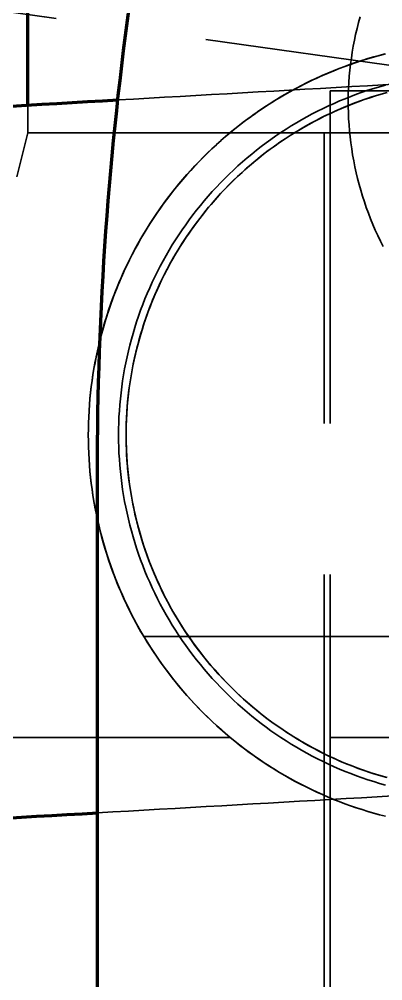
# Model space of a CAD drawing. Header units: millimetres. Extents: x 0 to 2382, y 0 to 420.
# Drawn here: x 996.91 to 999.32, y 351.2 to 357.56 of the extents above; entities that cross this region are included whole.
import ezdxf

# ---------------------------------------------------------------- set-up
doc = ezdxf.new("R2010")
doc.units = ezdxf.units.MM
doc.linetypes.add('IRAM-E-TRAZOS', pattern=[5, 4, -1])
for name, color, linetype, lineweight in [('01-VISIBLE', 7, 'CONTINUOUS', 70), ('02-OCULTA', 4, 'IRAM-E-TRAZOS', 35), ('08-FINA', 5, 'CONTINUOUS', 18)]:
    doc.layers.add(name, color=color, linetype=linetype, lineweight=lineweight)

msp = doc.modelspace()

# ---------------------------------------------------------------- linework, layer by layer
at = {"layer": '01-VISIBLE'}
for points in [[(996.9667, 356.9906), (996.9667, 360.2079)], [(997.4267, 354.5582), (997.4269, 354.6582), (997.4276, 354.7583), (997.4287, 354.8583), (997.4302, 354.9583), (997.4322, 355.0583), (997.4347, 355.1582), (997.4375, 355.2582), (997.4409, 355.3582), (997.4446, 355.4581), (997.4489, 355.5581), (997.4535, 355.658), (997.4586, 355.7578), (997.4642, 355.8577), (997.4701, 355.9575), (997.4766, 356.0574), (997.4834, 356.1571), (997.4908, 356.2569), (997.4985, 356.3566), (997.5067, 356.4563), (997.5154, 356.5559), (997.5245, 356.6555), (997.534, 356.7551), (997.5439, 356.8546), (997.5544, 356.9541), (997.5652, 357.0535), (997.5765, 357.1529), (997.5882, 357.2522), (997.6004, 357.3515), (997.613, 357.4507), (997.6261, 357.5499), (997.6396, 357.649)], [(996.8574, 356.9843), (996.958, 356.9901), (997.0587, 356.9958), (997.1593, 357.0016), (997.26, 357.0073), (997.3607, 357.013), (997.4613, 357.0188), (997.562, 357.0245)], [(997.4267, 317.9618), (997.4267, 354.5582)], [(995.4138, 352.1943), (995.5144, 352.2001), (995.6151, 352.2058), (995.7157, 352.2115), (995.8164, 352.2173), (995.917, 352.223), (996.0177, 352.2288), (996.1183, 352.2345), (996.2189, 352.2403), (996.3196, 352.246), (996.4202, 352.2517), (996.5209, 352.2575), (996.6215, 352.2632), (996.7222, 352.269), (996.8228, 352.2747), (996.9235, 352.2805), (997.0241, 352.2862), (997.1247, 352.2919), (997.2254, 352.2977), (997.326, 352.3034), (997.4267, 352.3092)]]:
    msp.add_lwpolyline(points, dxfattribs=at)
at = {"layer": '02-OCULTA'}
for points in [[(1002.1051, 356.8668), (977.4573, 360.3308)], [(996.9667, 356.8079), (996.9667, 360.2079)], [(996.9667, 356.8079), (996.9667, 360.2079)], [(996.9667, 356.8079), (996.9667, 360.2079)], [(1002.1051, 356.8668), (996.9667, 357.589)], [(997.6297, 357.5768), (997.6164, 357.4768), (997.6036, 357.3767), (997.5912, 357.2765), (997.5792, 357.1763), (997.5677, 357.0761), (997.5567, 356.9757), (997.5461, 356.8754), (997.5359, 356.775), (997.5262, 356.6745), (997.517, 356.574), (997.5082, 356.4735), (997.4998, 356.3729), (997.4919, 356.2723), (997.4845, 356.1716), (997.4775, 356.0709), (997.4709, 355.9702), (997.4648, 355.8695), (997.4592, 355.7687), (997.454, 355.6679), (997.4493, 355.5671), (997.445, 355.4663), (997.4411, 355.3654), (997.4377, 355.2646), (997.4348, 355.1637), (997.4323, 355.0628), (997.4303, 354.9619), (997.4287, 354.861), (997.4276, 354.7601), (997.4269, 354.6591), (997.4267, 354.5582)], [(999.1654, 357.5746), (999.1548, 357.5359), (999.145, 357.497), (999.1359, 357.458), (999.1276, 357.4187), (999.1201, 357.3794), (999.1133, 357.3398), (999.1073, 357.3002), (999.102, 357.2604), (999.0976, 357.2206), (999.0938, 357.1806), (999.0909, 357.1406), (999.0887, 357.1006), (999.0873, 357.0605), (999.0867, 357.0204), (999.0869, 356.9803), (999.0878, 356.9402), (999.0895, 356.9001), (999.0919, 356.8601), (999.0952, 356.8201), (999.0992, 356.7802), (999.1039, 356.7404), (999.1095, 356.7007), (999.1158, 356.6611), (999.1229, 356.6216), (999.1307, 356.5822), (999.1393, 356.5431), (999.1486, 356.5041), (999.1587, 356.4653), (999.1695, 356.4266), (999.1811, 356.3882), (999.1934, 356.3501), (999.2065, 356.3121), (999.2203, 356.2745), (999.2348, 356.2371), (999.25, 356.2), (999.2659, 356.1632), (999.2826, 356.1267), (999.2999, 356.0905), (999.3179, 356.0547)], [(999.3326, 357.3294), (999.2939, 357.3194), (999.2553, 357.3087), (999.2169, 357.2975), (999.1787, 357.2856), (999.1406, 357.2732), (999.1028, 357.2602), (999.0651, 357.2466), (999.0277, 357.2324), (998.9904, 357.2177), (998.9535, 357.2024), (998.9167, 357.1865), (998.8802, 357.1701), (998.844, 357.153), (998.808, 357.1355), (998.7723, 357.1174), (998.7369, 357.0987), (998.7018, 357.0795), (998.667, 357.0598), (998.6324, 357.0395), (998.5983, 357.0187), (998.5644, 356.9974), (998.5308, 356.9755), (998.4976, 356.9531), (998.4648, 356.9303), (998.4323, 356.9069), (998.4002, 356.883), (998.3684, 356.8587), (998.337, 356.8338), (998.306, 356.8085), (998.2754, 356.7827), (998.2452, 356.7564), (998.2154, 356.7297), (998.186, 356.7025), (998.1571, 356.6749), (998.1286, 356.6468), (998.1005, 356.6183), (998.0728, 356.5893), (998.0456, 356.5599), (998.0189, 356.5302), (997.9926, 356.5), (997.9668, 356.4694), (997.9414, 356.4384), (997.9166, 356.407), (997.8922, 356.3753), (997.8683, 356.3431), (997.8449, 356.3107), (997.822, 356.2778), (997.7997, 356.2446), (997.7778, 356.2111), (997.7565, 356.1772), (997.7356, 356.143), (997.7153, 356.1085), (997.6956, 356.0737), (997.6764, 356.0386), (997.6577, 356.0032), (997.6396, 355.9675), (997.622, 355.9315), (997.605, 355.8953), (997.5885, 355.8588), (997.5726, 355.8221), (997.5573, 355.7851), (997.5425, 355.7479), (997.5283, 355.7105), (997.5147, 355.6728), (997.5017, 355.635), (997.4893, 355.5969), (997.4774, 355.5587), (997.4662, 355.5203), (997.4555, 355.4817), (997.4454, 355.4429), (997.4359, 355.4041), (997.4271, 355.365), (997.4188, 355.3259), (997.4111, 355.2866), (997.404, 355.2472), (997.3976, 355.2077), (997.3917, 355.1681), (997.3865, 355.1284), (997.3819, 355.0886), (997.3778, 355.0488), (997.3744, 355.0089), (997.3717, 354.969), (997.3695, 354.929), (997.3679, 354.889), (997.367, 354.849), (997.3667, 354.809), (997.367, 354.7689), (997.3679, 354.7289), (997.3694, 354.6889), (997.3715, 354.6489), (997.3743, 354.609), (997.3777, 354.5691), (997.3816, 354.5293), (997.3862, 354.4895), (997.3914, 354.4498), (997.3973, 354.4102), (997.4037, 354.3707), (997.4107, 354.3313), (997.4184, 354.292), (997.4266, 354.2528), (997.4355, 354.2138), (997.4449, 354.1749), (997.4549, 354.1362), (997.4656, 354.0976), (997.4768, 354.0591), (997.4886, 354.0209), (997.5011, 353.9828), (997.514, 353.945), (997.5276, 353.9073), (997.5418, 353.8699), (997.5565, 353.8327), (997.5718, 353.7957), (997.5877, 353.7589), (997.6041, 353.7224), (997.6211, 353.6862), (997.6386, 353.6502), (997.6567, 353.6145), (997.6754, 353.5791), (997.6946, 353.5439), (997.7143, 353.5091), (997.7346, 353.4746)], [(999.3309, 357.329), (999.2922, 357.3189), (999.2536, 357.3082), (999.2152, 357.297), (999.177, 357.2851), (999.1389, 357.2726), (999.1011, 357.2596), (999.0634, 357.246), (999.026, 357.2318), (998.9888, 357.217), (998.9518, 357.2017), (998.9151, 357.1858), (998.8786, 357.1693), (998.8424, 357.1523), (998.8064, 357.1347), (998.7707, 357.1165), (998.7353, 357.0979), (998.7002, 357.0786), (998.6654, 357.0589), (998.6309, 357.0386), (998.5967, 357.0177), (998.5629, 356.9964), (998.5293, 356.9745), (998.4961, 356.9521), (998.4633, 356.9292), (998.4308, 356.9058), (998.3987, 356.8819), (998.367, 356.8575), (998.3356, 356.8327), (998.3046, 356.8073), (998.274, 356.7815), (998.2438, 356.7552), (998.2141, 356.7284), (998.1847, 356.7012), (998.1558, 356.6736), (998.1273, 356.6455), (998.0992, 356.6169), (998.0716, 356.588), (998.0444, 356.5586), (998.0177, 356.5288), (997.9914, 356.4986), (997.9656, 356.468), (997.9403, 356.437), (997.9154, 356.4056), (997.8911, 356.3738), (997.8672, 356.3416), (997.8438, 356.3091), (997.821, 356.2763), (997.7986, 356.2431), (997.7768, 356.2095), (997.7555, 356.1756), (997.7347, 356.1414), (997.7144, 356.1069), (997.6947, 356.0721), (997.6755, 356.037), (997.6568, 356.0015), (997.6387, 355.9658), (997.6212, 355.9299), (997.6042, 355.8936), (997.5878, 355.8571), (997.5719, 355.8204), (997.5566, 355.7834), (997.5418, 355.7461), (997.5277, 355.7087), (997.5141, 355.671), (997.5011, 355.6332), (997.4887, 355.5951), (997.4769, 355.5569), (997.4656, 355.5185), (997.455, 355.4799), (997.4449, 355.4411), (997.4355, 355.4022), (997.4266, 355.3632), (997.4184, 355.324), (997.4108, 355.2847), (997.4037, 355.2453), (997.3973, 355.2058), (997.3915, 355.1662), (997.3863, 355.1265), (997.3817, 355.0867), (997.3777, 355.0469), (997.3743, 355.007), (997.3715, 354.9671), (997.3694, 354.9271), (997.3679, 354.8871), (997.367, 354.8471), (997.3667, 354.8071), (997.367, 354.767), (997.3679, 354.727), (997.3695, 354.687), (997.3716, 354.647), (997.3744, 354.6071), (997.3778, 354.5672), (997.3818, 354.5274), (997.3865, 354.4876), (997.3917, 354.4479), (997.3976, 354.4083), (997.404, 354.3688), (997.4111, 354.3294), (997.4187, 354.2901), (997.427, 354.251), (997.4359, 354.2119), (997.4454, 354.173), (997.4554, 354.1343), (997.4661, 354.0957), (997.4774, 354.0573), (997.4892, 354.0191), (997.5017, 353.981), (997.5147, 353.9432), (997.5283, 353.9055), (997.5425, 353.8681), (997.5572, 353.8309), (997.5726, 353.7939), (997.5885, 353.7571), (997.6049, 353.7207), (997.6219, 353.6844), (997.6395, 353.6485), (997.6576, 353.6128), (997.6763, 353.5774), (997.6955, 353.5422), (997.7153, 353.5074), (997.7356, 353.4729), (997.7564, 353.4387), (997.7777, 353.4049), (997.7996, 353.3713), (997.822, 353.3381), (997.8449, 353.3053), (997.8682, 353.2728), (997.8921, 353.2407), (997.9165, 353.2089), (997.9414, 353.1775), (997.9667, 353.1465), (997.9925, 353.116), (998.0188, 353.0858), (998.0456, 353.056), (998.0728, 353.0266), (998.1004, 352.9977), (998.1285, 352.9691), (998.157, 352.9411), (998.186, 352.9134), (998.2154, 352.8862), (998.2452, 352.8595), (998.2754, 352.8332), (998.306, 352.8074), (998.337, 352.7821), (998.3683, 352.7572), (998.4001, 352.7329), (998.4322, 352.709), (998.4647, 352.6856), (998.4976, 352.6627), (998.5308, 352.6404), (998.5643, 352.6185), (998.5982, 352.5972), (998.6324, 352.5764), (998.6669, 352.5561), (998.7017, 352.5364), (998.7369, 352.5172), (998.7723, 352.4985), (998.808, 352.4804), (998.8439, 352.4628), (998.8802, 352.4458), (998.9167, 352.4294), (998.9534, 352.4135), (998.9904, 352.3982), (999.0276, 352.3834), (999.0651, 352.3693), (999.1027, 352.3557), (999.1406, 352.3427), (999.1786, 352.3302), (999.2169, 352.3184), (999.2553, 352.3071), (999.2939, 352.2965), (999.3326, 352.2864)], [(997.562, 357.0245), (997.6652, 357.0304), (997.7684, 357.0363), (997.8717, 357.0422), (997.9749, 357.0481), (998.0781, 357.054), (998.1813, 357.0599), (998.2845, 357.0658), (998.3877, 357.0717), (998.491, 357.0775), (998.5942, 357.0834), (998.6974, 357.0893), (998.8006, 357.0952), (998.9038, 357.1011), (999.007, 357.107), (999.1103, 357.1129), (999.2135, 357.1188), (999.3167, 357.1247), (999.4199, 357.1306), (999.5231, 357.1364), (999.6264, 357.1423), (999.7296, 357.1482), (999.8328, 357.1541)], [(999.3326, 357.1227), (999.294, 357.1117), (999.2556, 357.1002), (999.2174, 357.088), (999.1794, 357.0751), (999.1416, 357.0617), (999.1041, 357.0476), (999.0668, 357.0328), (999.0297, 357.0175), (998.9929, 357.0015), (998.9564, 356.9849), (998.9202, 356.9678), (998.8842, 356.95), (998.8486, 356.9316), (998.8133, 356.9126), (998.7783, 356.893), (998.7436, 356.8729), (998.7093, 356.8522), (998.6753, 356.8309), (998.6416, 356.809), (998.6084, 356.7866), (998.5755, 356.7636), (998.543, 356.7401), (998.5109, 356.716), (998.4793, 356.6914), (998.448, 356.6663), (998.4172, 356.6407), (998.3868, 356.6145), (998.3568, 356.5879), (998.3273, 356.5607), (998.2982, 356.5331), (998.2696, 356.505), (998.2415, 356.4764), (998.2139, 356.4473), (998.1867, 356.4178), (998.16, 356.3878), (998.1339, 356.3574), (998.1083, 356.3266), (998.0831, 356.2953), (998.0586, 356.2636), (998.0345, 356.2316), (998.011, 356.1991), (997.988, 356.1662), (997.9656, 356.1329), (997.9437, 356.0993), (997.9224, 356.0653), (997.9017, 356.031), (997.8816, 355.9963), (997.862, 355.9613), (997.843, 355.926), (997.8246, 355.8904), (997.8068, 355.8544), (997.7896, 355.8182), (997.7731, 355.7817), (997.7571, 355.7449), (997.7418, 355.7078), (997.727, 355.6705), (997.7129, 355.633), (997.6995, 355.5952), (997.6866, 355.5572), (997.6744, 355.519), (997.6629, 355.4806), (997.6519, 355.442), (997.6417, 355.4032), (997.632, 355.3643), (997.6231, 355.3252), (997.6148, 355.286), (997.6071, 355.2466), (997.6001, 355.2071), (997.5938, 355.1675), (997.5881, 355.1278), (997.5831, 355.088), (997.5787, 355.0482), (997.575, 355.0082), (997.572, 354.9682), (997.5697, 354.9282), (997.568, 354.8881), (997.567, 354.848), (997.5667, 354.8079), (997.567, 354.7678), (997.568, 354.7277), (997.5697, 354.6877), (997.572, 354.6476), (997.575, 354.6076), (997.5787, 354.5677), (997.5831, 354.5278), (997.5881, 354.488), (997.5938, 354.4483), (997.6001, 354.4087), (997.6071, 354.3692), (997.6148, 354.3299), (997.6231, 354.2906), (997.632, 354.2516), (997.6417, 354.2126), (997.6519, 354.1739), (997.6629, 354.1353), (997.6744, 354.0969), (997.6866, 354.0587), (997.6995, 354.0207), (997.7129, 353.9829), (997.727, 353.9453), (997.7418, 353.908), (997.7571, 353.871), (997.7731, 353.8342), (997.7896, 353.7977), (997.8068, 353.7614), (997.8246, 353.7255), (997.843, 353.6899), (997.862, 353.6545), (997.8816, 353.6195), (997.9017, 353.5848), (997.9224, 353.5505), (997.9437, 353.5165), (997.9656, 353.4829), (997.988, 353.4497), (998.011, 353.4168), (998.0345, 353.3843), (998.0586, 353.3522), (998.0831, 353.3205), (998.1083, 353.2893), (998.1339, 353.2584), (998.16, 353.228), (998.1867, 353.198), (998.2139, 353.1685), (998.2415, 353.1395), (998.2696, 353.1109), (998.2982, 353.0828), (998.3273, 353.0551), (998.3568, 353.028), (998.3868, 353.0013), (998.4172, 352.9752), (998.448, 352.9495), (998.4793, 352.9244), (998.5109, 352.8998), (998.543, 352.8758), (998.5755, 352.8522), (998.6084, 352.8293), (998.6416, 352.8068), (998.6753, 352.785), (998.7093, 352.7637), (998.7436, 352.743), (998.7783, 352.7228), (998.8133, 352.7032), (998.8486, 352.6843), (998.8842, 352.6659), (998.9202, 352.6481), (998.9564, 352.6309), (998.9929, 352.6143), (999.0297, 352.5984), (999.0668, 352.583), (999.1041, 352.5683), (999.1416, 352.5542), (999.1794, 352.5407), (999.2174, 352.5279), (999.2556, 352.5157), (999.294, 352.5041), (999.3326, 352.4932)], [(999.3326, 357.1227), (999.294, 357.1117), (999.2556, 357.1002), (999.2174, 357.088), (999.1794, 357.0751), (999.1416, 357.0617), (999.1041, 357.0476), (999.0668, 357.0328), (999.0297, 357.0175), (998.9929, 357.0015), (998.9564, 356.9849), (998.9202, 356.9678), (998.8842, 356.95), (998.8486, 356.9316), (998.8133, 356.9126), (998.7783, 356.893), (998.7436, 356.8729), (998.7093, 356.8522), (998.6753, 356.8309), (998.6416, 356.809), (998.6084, 356.7866), (998.5755, 356.7636), (998.543, 356.7401), (998.5109, 356.716), (998.4793, 356.6914), (998.448, 356.6663), (998.4172, 356.6407), (998.3868, 356.6145), (998.3568, 356.5879), (998.3273, 356.5607), (998.2982, 356.5331), (998.2696, 356.505), (998.2415, 356.4764), (998.2139, 356.4473), (998.1867, 356.4178), (998.16, 356.3878), (998.1339, 356.3574), (998.1083, 356.3266), (998.0831, 356.2953), (998.0586, 356.2636), (998.0345, 356.2316), (998.011, 356.1991), (997.988, 356.1662), (997.9656, 356.1329), (997.9437, 356.0993), (997.9224, 356.0653), (997.9017, 356.031), (997.8816, 355.9963), (997.862, 355.9613), (997.843, 355.926), (997.8246, 355.8904), (997.8068, 355.8544), (997.7896, 355.8182), (997.7731, 355.7817), (997.7571, 355.7449), (997.7418, 355.7078), (997.727, 355.6705), (997.7129, 355.633), (997.6995, 355.5952), (997.6866, 355.5572), (997.6744, 355.519), (997.6629, 355.4806), (997.6519, 355.442), (997.6417, 355.4032), (997.632, 355.3643), (997.6231, 355.3252), (997.6148, 355.286), (997.6071, 355.2466), (997.6001, 355.2071), (997.5938, 355.1675), (997.5881, 355.1278), (997.5831, 355.088), (997.5787, 355.0482), (997.575, 355.0082), (997.572, 354.9682), (997.5697, 354.9282), (997.568, 354.8881), (997.567, 354.848), (997.5667, 354.8079), (997.567, 354.7678), (997.568, 354.7277), (997.5697, 354.6877), (997.572, 354.6476), (997.575, 354.6076), (997.5787, 354.5677), (997.5831, 354.5278), (997.5881, 354.488), (997.5938, 354.4483), (997.6001, 354.4087), (997.6071, 354.3692), (997.6148, 354.3299), (997.6231, 354.2906), (997.632, 354.2516), (997.6417, 354.2126), (997.6519, 354.1739), (997.6629, 354.1353), (997.6744, 354.0969), (997.6866, 354.0587), (997.6995, 354.0207), (997.7129, 353.9829), (997.727, 353.9453), (997.7418, 353.908), (997.7571, 353.871), (997.7731, 353.8342), (997.7896, 353.7977), (997.8068, 353.7614), (997.8246, 353.7255), (997.843, 353.6899), (997.862, 353.6545), (997.8816, 353.6195), (997.9017, 353.5848), (997.9224, 353.5505), (997.9437, 353.5165), (997.9656, 353.4829), (997.988, 353.4497), (998.011, 353.4168), (998.0345, 353.3843), (998.0586, 353.3522), (998.0831, 353.3205), (998.1083, 353.2893), (998.1339, 353.2584), (998.16, 353.228), (998.1867, 353.198), (998.2139, 353.1685), (998.2415, 353.1395), (998.2696, 353.1109), (998.2982, 353.0828), (998.3273, 353.0551), (998.3568, 353.028), (998.3868, 353.0013), (998.4172, 352.9752), (998.448, 352.9495), (998.4793, 352.9244), (998.5109, 352.8998), (998.543, 352.8758), (998.5755, 352.8522), (998.6084, 352.8293), (998.6416, 352.8068), (998.6753, 352.785), (998.7093, 352.7637), (998.7436, 352.743), (998.7783, 352.7228), (998.8133, 352.7032), (998.8486, 352.6843), (998.8842, 352.6659), (998.9202, 352.6481), (998.9564, 352.6309), (998.9929, 352.6143), (999.0297, 352.5984), (999.0668, 352.583), (999.1041, 352.5683), (999.1416, 352.5542), (999.1794, 352.5407), (999.2174, 352.5279), (999.2556, 352.5157), (999.294, 352.5041), (999.3326, 352.4932)], [(999.3205, 357.0674), (999.2821, 357.056), (999.2439, 357.044), (999.2059, 357.0314), (999.1681, 357.0181), (999.1306, 357.0042), (999.0933, 356.9896), (999.0562, 356.9744), (999.0194, 356.9586), (998.9829, 356.9421), (998.9467, 356.925), (998.9108, 356.9073), (998.8751, 356.889), (998.8398, 356.8701), (998.8049, 356.8506), (998.7702, 356.8305), (998.7359, 356.8099), (998.702, 356.7886), (998.6684, 356.7668), (998.6352, 356.7444), (998.6024, 356.7214), (998.57, 356.6979), (998.538, 356.6738), (998.5064, 356.6492), (998.4752, 356.624), (998.4445, 356.5983), (998.4142, 356.5721), (998.3844, 356.5454), (998.355, 356.5182), (998.3261, 356.4905), (998.2977, 356.4623), (998.2697, 356.4336), (998.2423, 356.4045), (998.2153, 356.3748), (998.1889, 356.3448), (998.1629, 356.3142), (998.1375, 356.2833), (998.1126, 356.2519), (998.0883, 356.2201), (998.0645, 356.1879), (998.0413, 356.1553), (998.0186, 356.1223), (997.9965, 356.0889), (997.9749, 356.0551), (997.954, 356.021), (997.9336, 355.9865), (997.9138, 355.9517), (997.8946, 355.9166), (997.876, 355.8811), (997.858, 355.8453), (997.8407, 355.8092), (997.8239, 355.7728), (997.8078, 355.7362), (997.7923, 355.6993), (997.7774, 355.6621), (997.7632, 355.6246), (997.7496, 355.587), (997.7366, 355.5491), (997.7243, 355.511), (997.7126, 355.4727), (997.7016, 355.4341), (997.6913, 355.3955), (997.6816, 355.3566), (997.6726, 355.3176), (997.6642, 355.2784), (997.6566, 355.2391), (997.6495, 355.1997), (997.6432, 355.1601), (997.6375, 355.1205), (997.6326, 355.0807), (997.6282, 355.0409), (997.6246, 355.0011), (997.6217, 354.9611), (997.6194, 354.9211), (997.6178, 354.8811), (997.6169, 354.8411), (997.6167, 354.801), (997.6171, 354.761), (997.6183, 354.7209), (997.6201, 354.6809), (997.6226, 354.641), (997.6258, 354.6011), (997.6297, 354.5612), (997.6342, 354.5214), (997.6394, 354.4817), (997.6453, 354.4421), (997.6519, 354.4026), (997.6591, 354.3632), (997.667, 354.3239), (997.6756, 354.2848), (997.6849, 354.2458), (997.6948, 354.207), (997.7054, 354.1684), (997.7166, 354.13), (997.7285, 354.0917), (997.741, 354.0537), (997.7542, 354.0159), (997.768, 353.9783), (997.7824, 353.9409), (997.7975, 353.9038), (997.8133, 353.867), (997.8296, 353.8304), (997.8466, 353.7942), (997.8642, 353.7582), (997.8823, 353.7225), (997.9011, 353.6872), (997.9205, 353.6521), (997.9405, 353.6174), (997.9611, 353.5831), (997.9823, 353.5491), (998.004, 353.5154), (998.0263, 353.4822), (998.0492, 353.4493), (998.0726, 353.4168), (998.0966, 353.3847), (998.1211, 353.3531), (998.1462, 353.3218), (998.1718, 353.291), (998.1979, 353.2607), (998.2245, 353.2308), (998.2517, 353.2013), (998.2793, 353.1723), (998.3074, 353.1438), (998.336, 353.1158), (998.3651, 353.0882), (998.3946, 353.0612), (998.4246, 353.0346), (998.4551, 353.0086), (998.4859, 352.9831), (998.5173, 352.9581), (998.549, 352.9337), (998.5811, 352.9098), (998.6137, 352.8865), (998.6466, 352.8637), (998.6799, 352.8415), (998.7136, 352.8199), (998.7477, 352.7988), (998.7821, 352.7783), (998.8169, 352.7584), (998.852, 352.7391), (998.8874, 352.7204), (998.9231, 352.7023), (998.9591, 352.6849), (998.9955, 352.668), (999.0321, 352.6518), (999.069, 352.6362), (999.1061, 352.6212), (999.1435, 352.6068), (999.1811, 352.5931), (999.219, 352.58), (999.257, 352.5676), (999.2953, 352.5559), (999.3338, 352.5447)], [(999.344, 357.0739), (999.3055, 357.063), (999.2672, 357.0514), (999.2291, 357.0392), (999.1912, 357.0263), (999.1535, 357.0128), (999.1161, 356.9986), (999.0789, 356.9838), (999.042, 356.9684), (999.0054, 356.9523), (998.969, 356.9356), (998.9329, 356.9183), (998.8971, 356.9004), (998.8616, 356.8819), (998.8265, 356.8628), (998.7917, 356.8431), (998.7572, 356.8228), (998.7231, 356.8019), (998.6893, 356.7804), (998.6559, 356.7584), (998.6229, 356.7358), (998.5902, 356.7126), (998.558, 356.6889), (998.5262, 356.6647), (998.4948, 356.6399), (998.4638, 356.6145), (998.4332, 356.5887), (998.4032, 356.5623), (998.3735, 356.5355), (998.3443, 356.5081), (998.3156, 356.4802), (998.2874, 356.4519), (998.2596, 356.423), (998.2324, 356.3937), (998.2056, 356.364), (998.1794, 356.3338), (998.1537, 356.3031), (998.1285, 356.272), (998.1038, 356.2405), (998.0797, 356.2086), (998.0561, 356.1762), (998.0331, 356.1435), (998.0106, 356.1104), (997.9887, 356.0769), (997.9674, 356.043), (997.9467, 356.0088), (997.9265, 355.9743), (997.907, 355.9393), (997.888, 355.9041), (997.8696, 355.8686), (997.8519, 355.8327), (997.8347, 355.7965), (997.8182, 355.7601), (997.8023, 355.7234), (997.787, 355.6864), (997.7724, 355.6492), (997.7584, 355.6117), (997.745, 355.574), (997.7323, 355.536), (997.7202, 355.4979), (997.7088, 355.4595), (997.698, 355.421), (997.6879, 355.3823), (997.6785, 355.3434), (997.6697, 355.3043), (997.6616, 355.2652), (997.6541, 355.2258), (997.6473, 355.1864), (997.6412, 355.1469), (997.6358, 355.1072), (997.631, 355.0675), (997.627, 355.0277), (997.6236, 354.9878), (997.6208, 354.9479), (997.6188, 354.9079), (997.6174, 354.8679), (997.6168, 354.8279), (997.6168, 354.7879), (997.6174, 354.7479), (997.6188, 354.7079), (997.6208, 354.668), (997.6236, 354.628), (997.627, 354.5882), (997.631, 354.5484), (997.6358, 354.5086), (997.6412, 354.469), (997.6473, 354.4294), (997.6541, 354.39), (997.6616, 354.3507), (997.6697, 354.3115), (997.6785, 354.2725), (997.6879, 354.2336), (997.698, 354.1949), (997.7088, 354.1563), (997.7202, 354.118), (997.7323, 354.0798), (997.745, 354.0419), (997.7584, 354.0042), (997.7724, 353.9667), (997.787, 353.9295), (997.8023, 353.8925), (997.8182, 353.8558), (997.8347, 353.8193), (997.8519, 353.7832), (997.8696, 353.7473), (997.888, 353.7117), (997.907, 353.6765), (997.9265, 353.6416), (997.9467, 353.607), (997.9674, 353.5728), (997.9887, 353.539), (998.0106, 353.5055), (998.0331, 353.4723), (998.0561, 353.4396), (998.0797, 353.4073), (998.1038, 353.3754), (998.1285, 353.3438), (998.1537, 353.3128), (998.1794, 353.2821), (998.2056, 353.2519), (998.2324, 353.2221), (998.2596, 353.1928), (998.2874, 353.164), (998.3156, 353.1357), (998.3443, 353.1078), (998.3735, 353.0804), (998.4032, 353.0535), (998.4332, 353.0272), (998.4638, 353.0013), (998.4948, 352.976), (998.5262, 352.9512), (998.558, 352.9269), (998.5902, 352.9032), (998.6229, 352.8801), (998.6559, 352.8575), (998.6893, 352.8354), (998.7231, 352.814), (998.7572, 352.7931), (998.7917, 352.7728), (998.8265, 352.7531), (998.8616, 352.7339), (998.8971, 352.7154), (998.9329, 352.6975), (998.969, 352.6802), (999.0054, 352.6635), (999.042, 352.6475), (999.0789, 352.6321), (999.1161, 352.6173), (999.1535, 352.6031), (999.1912, 352.5896), (999.2291, 352.5767), (999.2672, 352.5644), (999.3055, 352.5529), (999.344, 352.5419)], [(999.9667, 357.0853), (999.8667, 357.0853), (999.7667, 357.0853), (999.6667, 357.0853), (999.5667, 357.0853), (999.4667, 357.0853), (999.3667, 357.0853), (999.2667, 357.0853), (999.1667, 357.0853), (999.0667, 357.0853), (998.9667, 357.0853)], [(998.9667, 357.0853), (999.0667, 357.0853), (999.1667, 357.0853), (999.2667, 357.0853), (999.3667, 357.0853), (999.4667, 357.0853), (999.5667, 357.0853), (999.6667, 357.0853), (999.7667, 357.0853), (999.8667, 357.0853), (999.9667, 357.0853), (1000.0667, 357.0853), (1000.1667, 357.0853), (1000.2667, 357.0853), (1000.3667, 357.0853), (1000.4667, 357.0853), (1000.5667, 357.0853), (1000.6667, 357.0853), (1000.7667, 357.0853), (1000.8667, 357.0853), (1000.9667, 357.0853)], [(998.9667, 349.8853), (998.9667, 357.0853)], [(996.9667, 356.8079), (996.9667, 356.9906)], [(996.8935, 356.5152), (996.9179, 356.6128), (996.9423, 356.7104), (996.9667, 356.8079)], [(996.8935, 356.5152), (996.9179, 356.6128), (996.9423, 356.7104), (996.9667, 356.8079)], [(996.9667, 356.8079), (1002.6522, 356.8079)], [(1002.9667, 356.8079), (996.9667, 356.8079)], [(1002.9667, 356.8079), (996.9667, 356.8079)], [(1002.9667, 356.8079), (996.9667, 356.8079)], [(999.9667, 356.8079), (999.8627, 356.8079), (999.7587, 356.8079), (999.6547, 356.8079), (999.5507, 356.8079), (999.4467, 356.8079), (999.3427, 356.8079), (999.2387, 356.8079), (999.1347, 356.8079), (999.0307, 356.8079), (998.9267, 356.8079)], [(998.9267, 356.8079), (999.0307, 356.8079), (999.1347, 356.8079), (999.2387, 356.8079), (999.3427, 356.8079), (999.4467, 356.8079), (999.5507, 356.8079), (999.6547, 356.8079), (999.7587, 356.8079), (999.8627, 356.8079), (999.9667, 356.8079), (1000.0707, 356.8079), (1000.1747, 356.8079), (1000.2787, 356.8079), (1000.3827, 356.8079), (1000.4867, 356.8079), (1000.5907, 356.8079), (1000.6947, 356.8079), (1000.7987, 356.8079), (1000.9027, 356.8079), (1001.0067, 356.8079)], [(998.9267, 349.8853), (998.9267, 356.8079)], [(997.4267, 354.5582), (997.4267, 317.9618)], [(999.3579, 353.4746), (999.2565, 353.4746), (999.155, 353.4746), (999.0535, 353.4746), (998.9521, 353.4746), (998.8506, 353.4746), (998.7492, 353.4746), (998.6477, 353.4746), (998.5462, 353.4746), (998.4448, 353.4746), (998.3433, 353.4746), (998.2419, 353.4746), (998.1404, 353.4746), (998.039, 353.4746), (997.9375, 353.4746), (997.836, 353.4746), (997.7346, 353.4746)], [(998.3053, 352.8079), (998.2221, 352.8801), (998.1419, 352.9558), (998.0651, 353.0348), (997.9916, 353.117), (997.9217, 353.2022), (997.8555, 353.2903), (997.7931, 353.3812), (997.7346, 353.4746)], [(995.9667, 352.8079), (996.9667, 352.8079)], [(996.9667, 352.8079), (995.9667, 352.8079)], [(996.9667, 352.8079), (996.8667, 352.8079), (996.7667, 352.8079), (996.6667, 352.8079), (996.5667, 352.8079), (996.4667, 352.8079), (996.3667, 352.8079), (996.2667, 352.8079), (996.1667, 352.8079), (996.0667, 352.8079), (995.9667, 352.8079)], [(996.9667, 352.8079), (996.8667, 352.8079), (996.7667, 352.8079), (996.6667, 352.8079), (996.5667, 352.8079), (996.4667, 352.8079), (996.3667, 352.8079), (996.2667, 352.8079), (996.1667, 352.8079), (996.0667, 352.8079), (995.9667, 352.8079)], [(998.3053, 352.8079), (996.9667, 352.8079)], [(1002.9667, 352.8079), (996.9667, 352.8079)], [(998.3053, 352.8079), (998.3363, 352.7826), (998.3677, 352.7577), (998.3995, 352.7333), (998.4316, 352.7094), (998.4642, 352.686), (998.497, 352.6631), (998.5302, 352.6408), (998.5638, 352.6189), (998.5977, 352.5975), (998.6319, 352.5767), (998.6664, 352.5564), (998.7012, 352.5367), (998.7364, 352.5174), (998.7718, 352.4988), (998.8075, 352.4806), (998.8435, 352.463), (998.8797, 352.446), (998.9162, 352.4296), (998.953, 352.4137), (998.99, 352.3983), (999.0272, 352.3836), (999.0647, 352.3694), (999.1024, 352.3558), (999.1402, 352.3428), (999.1783, 352.3303), (999.2165, 352.3185), (999.255, 352.3072), (999.2936, 352.2966), (999.3323, 352.2865)], [(997.4267, 352.3092), (997.5295, 352.315), (997.6323, 352.3209), (997.7352, 352.3268), (997.838, 352.3326), (997.9409, 352.3385), (998.0437, 352.3444), (998.1466, 352.3502), (998.2494, 352.3561), (998.3522, 352.362), (998.4551, 352.3679), (998.5579, 352.3737), (998.6608, 352.3796), (998.7636, 352.3855), (998.8664, 352.3913), (998.9693, 352.3972), (999.0721, 352.4031), (999.175, 352.4089), (999.2778, 352.4148), (999.3807, 352.4207)]]:
    msp.add_lwpolyline(points, dxfattribs=at)
at = {"layer": '08-FINA'}
msp.add_circle((990.6667, 354.1667), 36.8333, dxfattribs=at)

doc.saveas('drawing.dxf')
